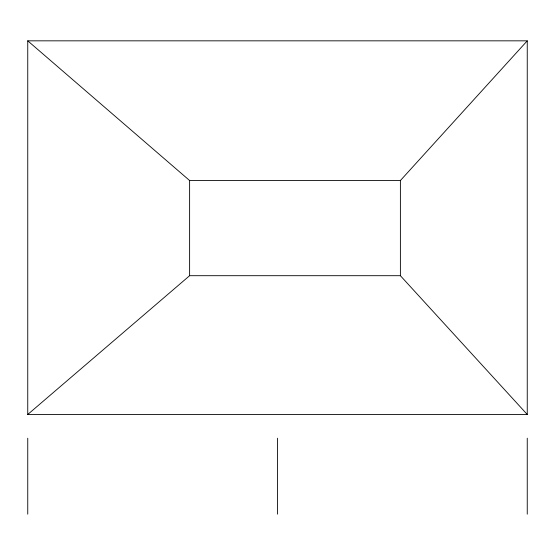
<?xml version="1.0" encoding="UTF-8"?>
<svg xmlns="http://www.w3.org/2000/svg" width="555" height="555" viewBox="0 0 555 555"><rect width="100%" height="100%" fill="white"/><g stroke="black" fill="none" stroke-linecap="round" stroke-linejoin="round"><path stroke-width="0.83" d="M527.25 414.474L400.391 275.696L400.391 180.535L527.25 40.834L27.75 40.834L27.75 414.474L527.25 414.474L527.25 40.834M27.75 414.474L189.616 275.696L400.391 275.696M27.75 40.834L189.616 180.535L400.391 180.535M527.25 438.2L527.25 514.166M277.5 438.2L277.5 514.166M189.616 180.535L189.616 275.696M27.75 438.2L27.75 514.166"/></g></svg>
